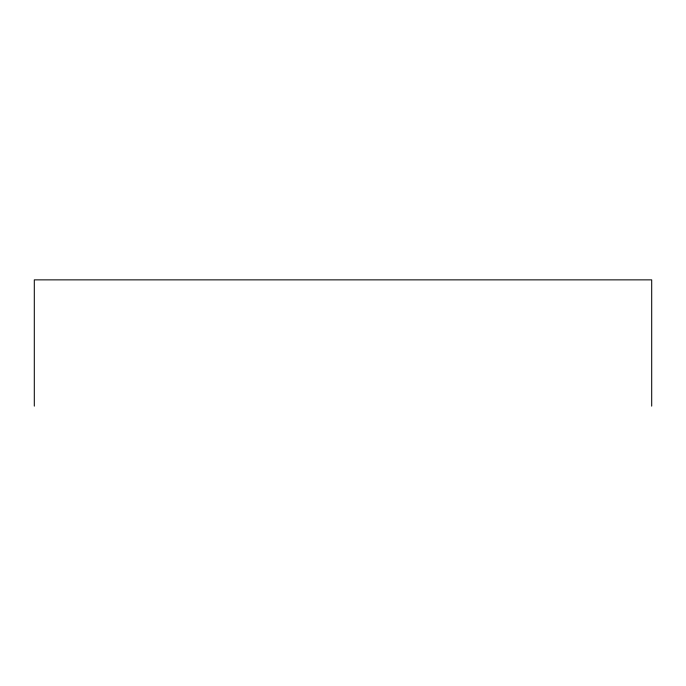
<?xml version="1.0" encoding="UTF-8"?>
<svg xmlns="http://www.w3.org/2000/svg" width="686" height="686" viewBox="0 0 686 686"><rect width="100%" height="100%" fill="white"/><g stroke="black" fill="none" stroke-linecap="round" stroke-linejoin="round"><path stroke-width="1.03" d="M651.7 406.138L651.7 279.862L34.3 279.862L34.3 406.138"/></g></svg>
